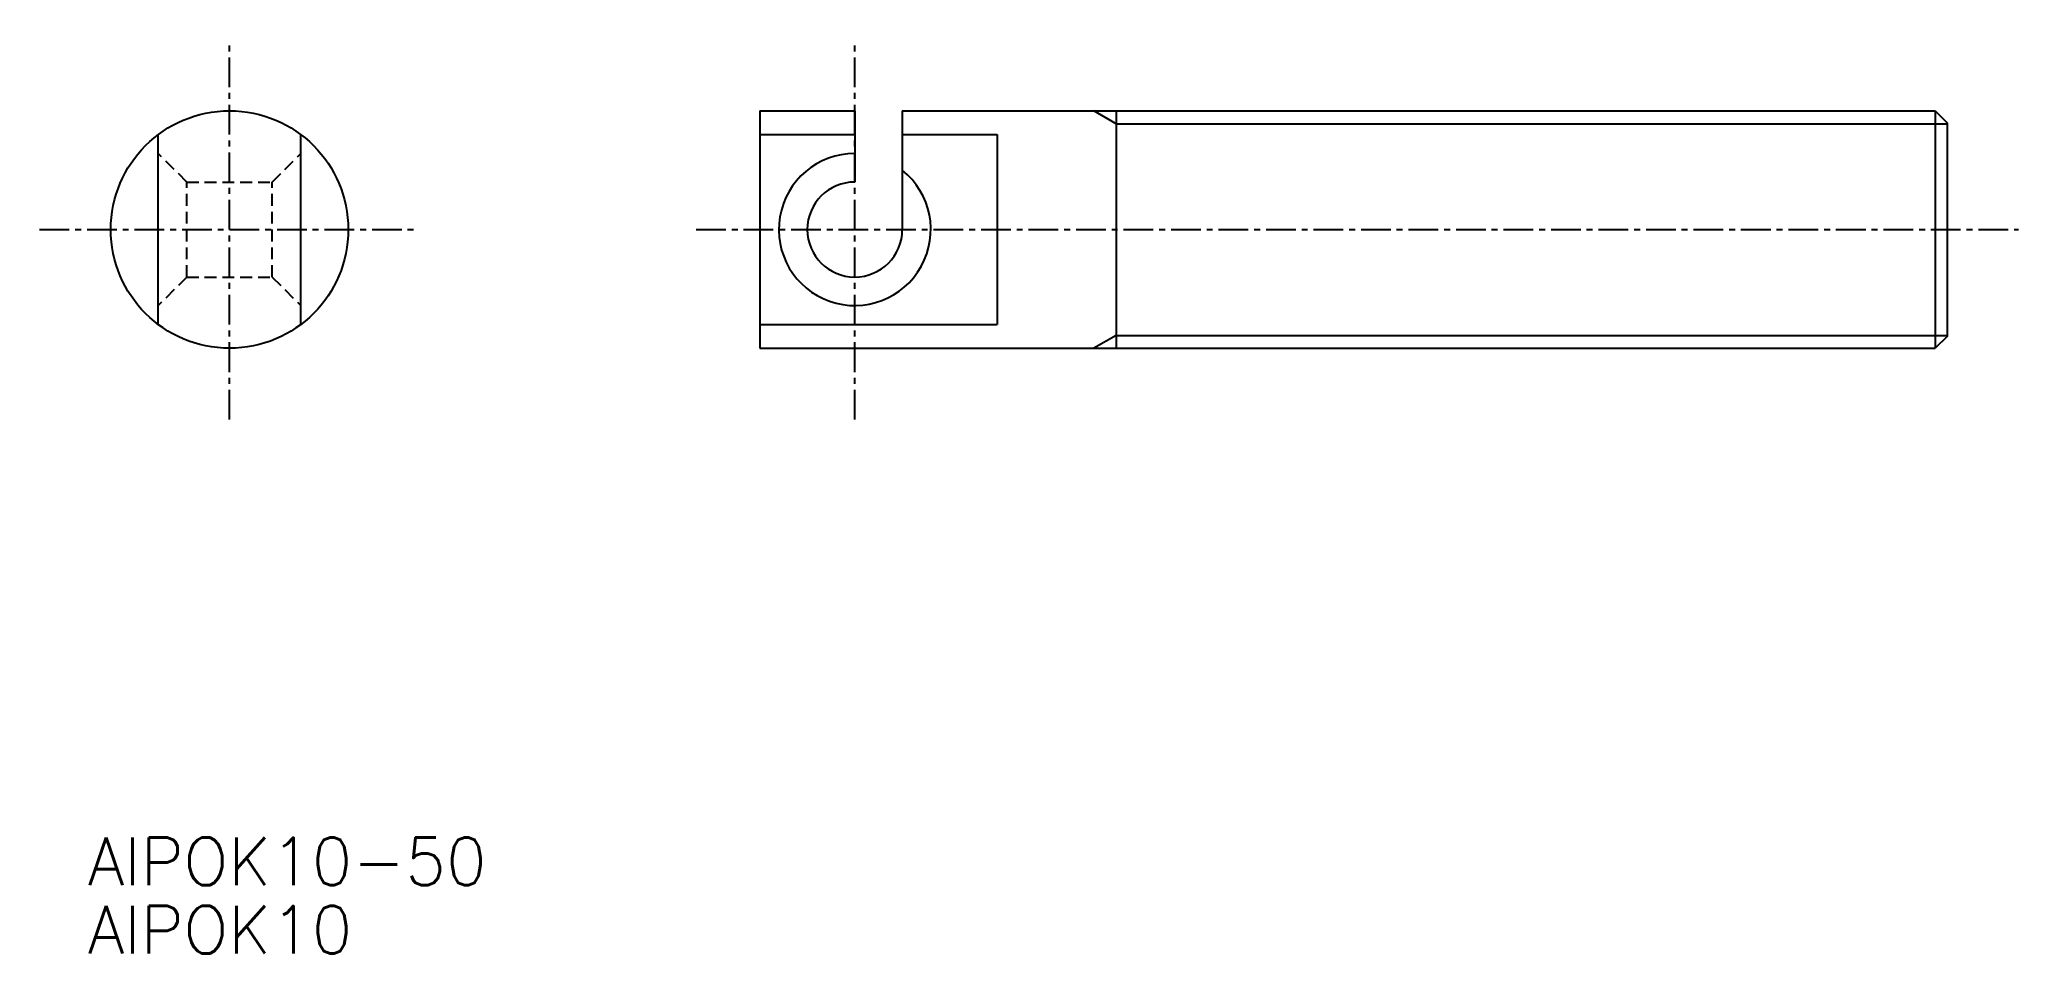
# Model space of a CAD drawing. Extents: x 37.5 to 120.8, y 183 to 221.5.
import ezdxf

# ---------------------------------------------------------------- set-up
doc = ezdxf.new("R2010")
doc.units = 0
doc.linetypes.add('CENTER', pattern=[2, 1.25, -0.25, 0.25, -0.25])
doc.linetypes.add('DASHED', pattern=[0.75, 0.5, -0.25])
doc.layers.get('0').update_dxf_attribs({"linetype": 'CONTINUOUS'})
doc.layers.add('CENTER', color=1, linetype='CENTER')
doc.styles.get("Standard").update_dxf_attribs({"font": 'txt.shx', "bigfont": 'extfont.shx'})

msp = doc.modelspace()

# ---------------------------------------------------------------- linework, layer by layer
at = {"color": 7, "linetype": 'CONTINUOUS'}
for p, q in [((67.823, 218.489), (67.823, 208.489)), ((67.823, 218.489), (71.823, 218.489)), ((71.823, 218.489), (71.823, 215.489)), ((73.823, 218.489), (117.323, 218.489)), ((73.823, 218.489), (73.823, 213.489)), ((82.823, 218.489), (82.823, 208.489)), ((117.323, 218.489), (117.323, 208.489)), ((117.323, 218.489), (117.823, 217.989)), ((117.823, 217.989), (117.823, 208.989)), ((42.493, 209.489), (42.493, 217.489)), ((48.493, 209.489), (48.493, 217.489)), ((67.823, 217.489), (71.823, 217.489)), ((73.823, 217.489), (77.823, 217.489)), ((77.823, 217.489), (77.823, 209.489)), ((67.823, 209.489), (77.823, 209.489)), ((67.823, 208.489), (117.323, 208.489)), ((117.823, 208.989), (117.323, 208.489))]:
    msp.add_line(p, q, dxfattribs=at)
at = {"color": 3, "linetype": 'CONTINUOUS'}
for p, q in [((82.823, 217.947), (81.886, 218.489)), ((82.823, 217.947), (117.823, 217.947)), ((82.823, 209.03), (81.886, 208.489)), ((82.823, 209.03), (117.823, 209.03))]:
    msp.add_line(p, q, dxfattribs=at)
at = {"color": 3, "linetype": 'DASHED'}
for p, q in [((43.693, 215.489), (42.493, 216.689)), ((47.293, 215.489), (48.493, 216.689)), ((43.693, 215.489), (47.293, 215.489)), ((43.693, 211.489), (43.693, 215.489)), ((47.293, 211.489), (47.293, 215.489)), ((43.693, 211.489), (42.493, 210.289)), ((43.693, 211.489), (47.293, 211.489)), ((47.293, 211.489), (48.493, 210.289))]:
    msp.add_line(p, q, dxfattribs=at)
at = {"color": 7, "linetype": 'CONTINUOUS'}
msp.add_circle((45.493, 213.489), 5, dxfattribs=at)
msp.add_arc((71.823, 213.489), 3.2, 90, 51.31781)
msp.add_arc((71.823, 213.489), 2, 90, 0, dxfattribs=at)
at = {"layer": 'CENTER', "color": 1, "linetype": 'CENTER'}
for p, q in [((45.493, 205.489), (45.493, 221.489)), ((71.823, 205.489), (71.823, 221.489)), ((37.493, 213.489), (53.493, 213.489)), ((65.141, 213.489), (120.823, 213.489))]:
    msp.add_line(p, q, dxfattribs=at)

# ---------------------------------------------------------------- texts
for s, p in [('AIPOK10-50', (39.525, 185.884)), ('AIPOK10', (39.525, 183.003))]:
    msp.add_text(s, height=2).set_placement(p)

doc.saveas('drawing.dxf')
